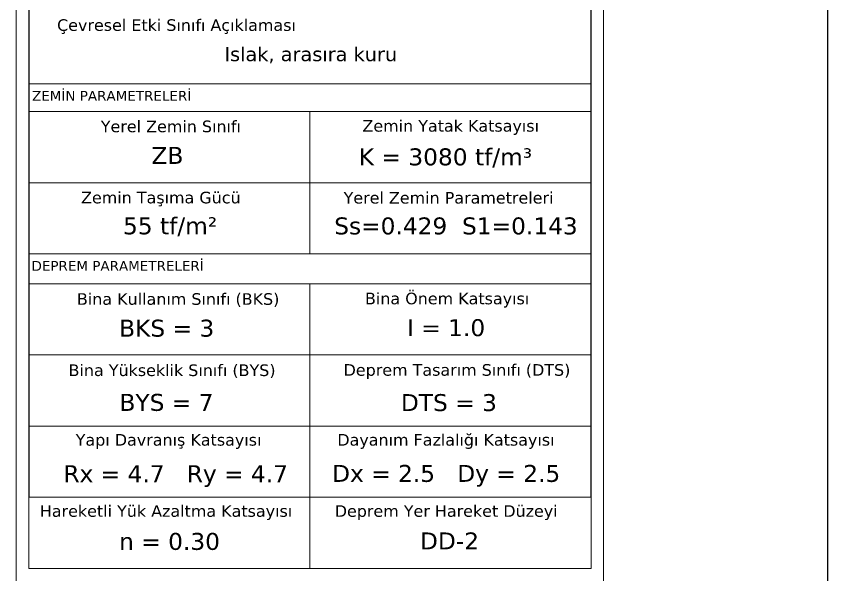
# Model space of a CAD drawing. Header units: millimetres. Extents: x 2232 to 85269, y -3593 to 5869.
# Drawn here: x 43314 to 43703.6, y -1456.7 to -1188.5 of the extents above; entities that cross this region are included whole.
import ezdxf

# ---------------------------------------------------------------- set-up
doc = ezdxf.new("R2010")
doc.units = ezdxf.units.MM
doc.layers.add('Standart', color=7, linetype='Continuous')
doc.styles.add('verdana_1_18', font='verdana.ttf', dxfattribs={"height": 0.2})

msp = doc.modelspace()

# ---------------------------------------------------------------- linework, layer by layer
msp.add_line((43703.62, -3593.4), (43703.62, 906.6))
at = {"layer": 'Standart', "color": 250, "linetype": 'Continuous', "lineweight": 5}
for points in [[(43314.01, 82.35), (43314.01, -1762.07)], [(43596.01, -1762.07), (43596.01, 82.35)], [(43590.01, -1220.97), (43320.01, -1220.97)], [(43590.01, -1220.97), (43320.01, -1220.97)], [(43590.01, -1234.27), (43320.01, -1234.27)], [(43455.01, -1234.27), (43455.01, -1268.46)], [(43590.01, -1268.46), (43320.01, -1268.46)], [(43455.01, -1268.46), (43455.01, -1302.65)], [(43590.01, -1302.65), (43320.01, -1302.65)], [(43590.01, -1316.97), (43320.01, -1316.97)], [(43455.01, -1316.97), (43455.01, -1351.16)], [(43590.01, -1351.16), (43320.01, -1351.16)], [(43455.01, -1351.16), (43455.01, -1385.35)], [(43590.01, -1385.35), (43320.01, -1385.35)], [(43455.01, -1385.35), (43455.01, -1419.54)], [(43590.01, -1419.54), (43320.01, -1419.54)], [(43320.01, -1419.54), (43320.01, -1453.72)], [(43455.01, -1419.54), (43455.01, -1453.72)], [(43455.01, -1419.54), (43455.01, -1453.72)], [(43590.01, -1419.54), (43590.01, -1453.72)], [(43455.01, -1453.72), (43320.01, -1453.72)], [(43590.01, -1453.72), (43455.01, -1453.72)]]:
    msp.add_lwpolyline(points, dxfattribs=at)
at = {"layer": 'Standart', "color": 158, "linetype": 'Continuous', "lineweight": -3}
for points in [[(43320.01, -1139.18), (43320.01, -1419.54)], [(43590.01, -1419.54), (43590.01, -1139.18)]]:
    msp.add_lwpolyline(points, dxfattribs=at)

# ---------------------------------------------------------------- texts
at = {"layer": 'Standart', "color": 1, "linetype": 'Continuous', "lineweight": 5, "style": 'verdana_1_18'}
for s, height, p in [('Çevresel Etki Sınıfı Açıklaması', 5.5714, (43333.62, -1195.56)), ('ZEMİN PARAMETRELERİ', 4.7143, (43321.61, -1229.1)), ('Yerel Zemin Sınıfı', 5.5714, (43354.61, -1244.21)), ('Zemin Yatak Katsayısı', 5.5714, (43480.22, -1243.94)), ('Zemin Taşıma Gücü', 5.5714, (43345.13, -1278.38)), ('Yerel Zemin Parametreleri', 5.5714, (43471.17, -1278.48)), ('DEPREM PARAMETRELERİ', 4.7143, (43321.34, -1310.77)), ('Bina Önem Katsayısı', 5.5714, (43481.43, -1326.85)), ('Bina Kullanım Sınıfı (BKS)', 5.5714, (43343.14, -1327.09)), ('Bina Yükseklik Sınıfı (BYS)', 5.5714, (43339.13, -1361.29)), ('Deprem Tasarım Sınıfı (DTS)', 5.5714, (43471.17, -1361.15)), ('Yapı Davranış Katsayısı ', 5.5714, (43342.57, -1394.72)), ('Dayanım Fazlalığı Katsayısı ', 5.5714, (43468.16, -1394.71)), ('Hareketli Yük Azaltma Katsayısı', 5.5714, (43325.36, -1428.9)), ('Deprem Yer Hareket Düzeyi', 5.5714, (43466.92, -1428.9))]:
    msp.add_text(s, height=height, dxfattribs=at).set_placement(p)
at = {"layer": 'Standart', "color": 254, "linetype": 'Continuous', "lineweight": -3, "style": 'verdana_1_18'}
msp.add_text('Islak, arasıra kuru', height=6.75, dxfattribs=at).set_placement((43413.94, -1210.11))
at = {"layer": 'Standart', "color": 254, "linetype": 'Continuous', "lineweight": 5, "style": 'verdana_1_18'}
for s, height, p in [('ZB', 8.143, (43378.95, -1259.42)), ('K = 3080 tf/m³', 8.1429, (43478.48, -1260.13)), ('55 tf/m²', 8.143, (43365.27, -1293.24)), ('Ss=0.429  S1=0.143', 8.1429, (43466.68, -1293.28)), ('BKS = 3', 8.143, (43363.42, -1342.39)), ('I = 1.0', 8.143, (43501.62, -1342.14)), ('BYS = 7', 8.143, (43363.57, -1378.02)), ('DTS = 3', 8.143, (43498.68, -1378.12)), ('Rx = 4.7   Ry = 4.7', 8.1429, (43336.63, -1412.26)), ('Dx = 2.5   Dy = 2.5', 8.1429, (43465.65, -1412.12)), ('n = 0.30', 8.143, (43363.41, -1444.77)), ('DD-2', 8.143, (43507.85, -1444.54))]:
    msp.add_text(s, height=height, dxfattribs=at).set_placement(p)

doc.saveas('drawing.dxf')
